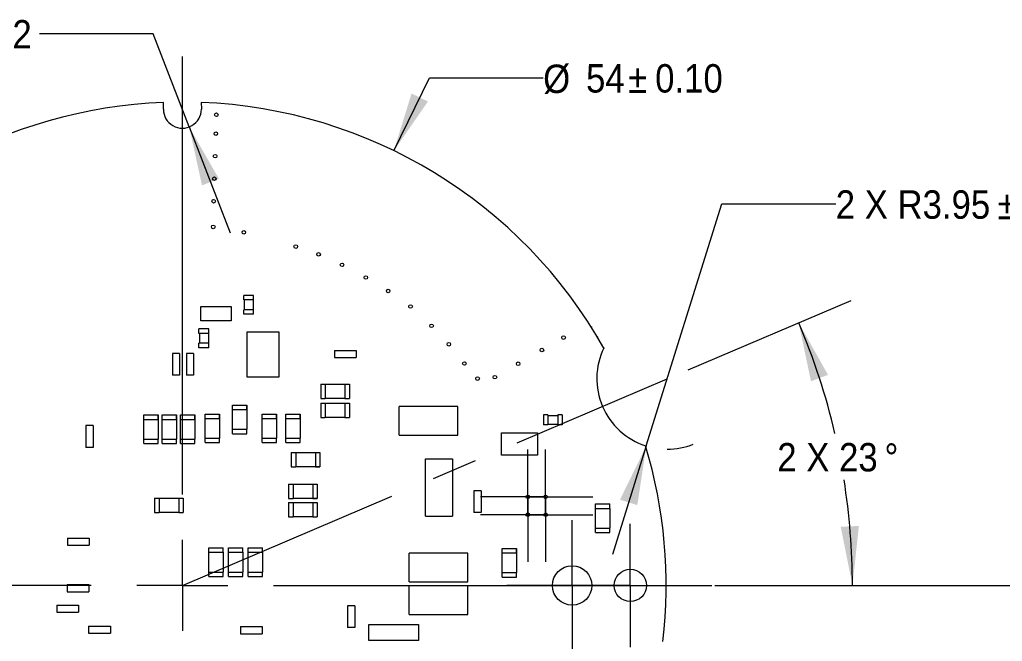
# Model space of a CAD drawing. Header units: millimetres. Extents: x 11 to 421, y 5 to 275.
# Drawn here: x 115 to 169.8, y 85.9 to 120.7 of the extents above; entities that cross this region are included whole.
import ezdxf

# ---------------------------------------------------------------- set-up
doc = ezdxf.new("R2010")
doc.units = ezdxf.units.MM
doc.header["$PDSIZE"] = -1
doc.linetypes.add('CENTERX2', pattern=[20.32, 12.7, -2.54, 2.54, -2.54])
doc.styles.add('SLDTEXTSTYLE0', font='GOTHIC.TTF', dxfattribs={"width": 0.913})
doc.dimstyles.new('SLDDIMSTYLE0', dxfattribs={"dimtxt": 1.5875, "dimasz": 3.302, "dimexe": 0, "dimexo": 0.0625, "dimgap": 0.396875, "dimtad": 0, "dimtih": 1, "dimtoh": 1, "dimdec": 4, "dimzin": 12, "dimdsep": 46, "dimtxsty": 'SLDTEXTSTYLE0', "dimsah": 1, "dimcen": 0.09, "dimazin": 3, "dimtfac": 1, "dimtofl": 0, "dimtmove": 0, "dimatfit": 3, "dimfxl": 0, "dimfrac": 2, "dimtolj": 1, "dimtzin": 12, "dimarcsym": 0})
doc.dimstyles.new('SLDDIMSTYLE3', dxfattribs={"dimtxt": 1.5875, "dimasz": 3.302, "dimexe": 0, "dimexo": 0.0625, "dimgap": 0.396875, "dimtad": 0, "dimtih": 1, "dimtoh": 1, "dimrnd": 1e-09, "dimzin": 12, "dimdsep": 46, "dimtxsty": 'SLDTEXTSTYLE0', "dimsah": 1, "dimcen": 0, "dimadec": 0, "dimazin": 3, "dimtol": 1, "dimtp": 0.02, "dimtm": 0.02, "dimtfac": 1, "dimtofl": 0, "dimtmove": 1, "dimatfit": 3, "dimfxl": 0, "dimfrac": 2, "dimtolj": 1, "dimarcsym": 0})
doc.dimstyles.new('SLDDIMSTYLE4', dxfattribs={"dimtxt": 1.5875, "dimasz": 3.302, "dimexe": 0, "dimexo": 0.0625, "dimgap": 0.396875, "dimtad": 0, "dimtih": 1, "dimtoh": 1, "dimrnd": 1e-09, "dimzin": 12, "dimdsep": 46, "dimtxsty": 'SLDTEXTSTYLE0', "dimsah": 1, "dimcen": 0, "dimadec": 0, "dimazin": 3, "dimtfac": 1, "dimtofl": 0, "dimtmove": 1, "dimatfit": 3, "dimfxl": 0, "dimfrac": 2, "dimtolj": 1, "dimtzin": 12, "dimarcsym": 0})
doc.dimstyles.new('SLDDIMSTYLE5', dxfattribs={"dimtxt": 1.5875, "dimasz": 3.302, "dimexe": 0, "dimexo": 0.0625, "dimgap": 0.396875, "dimtad": 0, "dimtih": 1, "dimtoh": 1, "dimrnd": 1e-09, "dimzin": 4, "dimdsep": 46, "dimtxsty": 'SLDTEXTSTYLE0', "dimsah": 1, "dimcen": 0.09, "dimadec": 0, "dimazin": 1, "dimtol": 1, "dimtp": 0.05, "dimtm": 0.05, "dimtfac": 1, "dimtofl": 0, "dimtmove": 0, "dimatfit": 3, "dimfxl": 0, "dimfrac": 2, "dimtolj": 1, "dimarcsym": 0})
doc.dimstyles.new('SLDDIMSTYLE6', dxfattribs={"dimtxt": 1.5875, "dimasz": 3.302, "dimexe": 0, "dimexo": 0.0625, "dimgap": 0.396875, "dimtad": 0, "dimtih": 1, "dimtoh": 1, "dimrnd": 1e-09, "dimzin": 12, "dimdsep": 46, "dimtxsty": 'SLDTEXTSTYLE0', "dimsah": 1, "dimcen": 0, "dimadec": 0, "dimazin": 3, "dimtfac": 1, "dimtofl": 0, "dimtmove": 0, "dimatfit": 3, "dimfxl": 0, "dimfrac": 2, "dimtolj": 1, "dimtzin": 12, "dimarcsym": 0})

# ---------------------------------------------------------------- blocks, each defined once
blk = doc.blocks.new('_D')
at = {"color": 7, "linetype": 'Continuous', "lineweight": 0}
for p, q in [((152.264, 101.1), (161.347, 104.976)), ((153.741, 89.055), (164.601, 89.055))]:
    blk.add_line(p, q, dxfattribs=at)
for start, end in [(13.1231, 23.1058), (0, 9.0822)]:
    blk.add_arc((124.031, 89.055), 37.395, start, end, dxfattribs=at)
for points in [[(158.426, 103.73), (159.112, 100.46), (160.063, 100.817)], [(161.426, 89.055), (161.788, 92.376), (160.773, 92.331)]]:
    blk.add_solid(points, dxfattribs=at)
at = {"color": 7, "linetype": 'Continuous', "lineweight": 0, "char_height": 1.5875, "attachment_point": 1, "style": 'SLDTEXTSTYLE0'}
for s, insert in [('2 X 23', (157.232, 97.01, 0.1)), ('%%d', (163.214, 96.985, 0.1))]:
    blk.add_mtext(s, dxfattribs=dict(at, insert=insert))
blk = doc.blocks.new('_D_7')
at = {"color": 7, "linetype": 'Continuous', "lineweight": 0}
for p, q in [((122.406, 119.868), (116.056, 119.868)), ((124.412, 114.666), (122.406, 119.868)), ((124.412, 114.666), (126.696, 108.742))]:
    blk.add_line(p, q, dxfattribs=at)
blk.add_solid([(124.412, 114.666), (125.126, 111.403), (126.074, 111.768)], dxfattribs=at)
at = {"color": 7, "linetype": 'Continuous', "lineweight": 0, "char_height": 1.5875, "attachment_point": 1, "style": 'SLDTEXTSTYLE0'}
for s, insert in [('2 X ', (101.762, 120.635, -1.534)), ('R1.06', (105.398, 120.635, -1.534)), ('±0.02', (110.789, 120.635, -1.534))]:
    blk.add_mtext(s, dxfattribs=dict(at, insert=insert))
blk = doc.blocks.new('_D_8')
at = {"color": 7, "linetype": 'Continuous', "lineweight": 0}
for p, q in [((149.922, 96.843), (154.145, 110.367)), ((154.145, 110.367), (160.495, 110.367)), ((149.922, 96.843), (148.029, 90.782))]:
    blk.add_line(p, q, dxfattribs=at)
blk.add_arc((151.096, 100.602), 3.938, 269.8919, 291.5386, dxfattribs=at)
blk.add_solid([(149.922, 96.843), (148.453, 93.843), (149.423, 93.54)], dxfattribs=at)
at = {"color": 7, "linetype": 'Continuous', "lineweight": 0, "char_height": 1.5875, "attachment_point": 1, "style": 'SLDTEXTSTYLE0'}
for s, insert in [('2 X R3.95', (160.495, 111.125, -1.534)), ('%%p', (169.522, 111.101, -1.534)), ('0.03', (171.034, 111.125, -1.534))]:
    blk.add_mtext(s, dxfattribs=dict(at, insert=insert))
blk = doc.blocks.new('_D_9')
at = {"color": 7, "linetype": 'Continuous', "lineweight": 0}
for p, q in [((154.842, 89.055), (177.951, 89.055)), ((174.776, 89.055), (174.776, 76.971)), ((174.776, 62.459), (174.776, 74.451)), ((125.296, 62.459), (177.951, 62.459))]:
    blk.add_line(p, q, dxfattribs=at)
for points in [[(174.776, 89.055), (174.268, 85.753), (175.284, 85.753)], [(174.776, 62.459), (175.284, 65.761), (174.268, 65.761)]]:
    blk.add_solid(points, dxfattribs=at)
at = {"color": 7, "linetype": 'Continuous', "lineweight": 0, "char_height": 1.5875, "attachment_point": 1, "style": 'SLDTEXTSTYLE0'}
for s, insert in [('2 X ', (167.685, 76.479, -1.534)), ('26.60', (171.321, 76.479, -1.534)), ('±0.05', (176.599, 76.479, -1.534))]:
    blk.add_mtext(s, dxfattribs=dict(at, insert=insert))
blk = doc.blocks.new('_D_10')
at = {"color": 7, "linetype": 'Continuous', "lineweight": 0}
for p, q in [((135.835, 113.339), (137.816, 117.415)), ((137.816, 117.415), (144.166, 117.415))]:
    blk.add_line(p, q, dxfattribs=at)
blk.add_solid([(135.835, 113.339), (137.735, 116.086), (136.821, 116.531)], dxfattribs=at)
at = {"color": 7, "linetype": 'Continuous', "lineweight": 0, "char_height": 1.5875, "attachment_point": 1, "style": 'SLDTEXTSTYLE0'}
for s, insert in [('%%c', (144.166, 118.149, -1.534)), ('54', (146.56, 118.173, -1.534)), ('%%p', (148.906, 118.149, -1.534)), ('0.10', (150.418, 118.173, -1.534))]:
    blk.add_mtext(s, dxfattribs=dict(at, insert=insert))
blk = doc.blocks.new('SW_CENTERMARKSYMBOL_0')
at = {"color": 0, "linetype": 'Continuous', "lineweight": 0}
for p, q in [((0, 2.54), (0, 2.64)), ((0, 0), (0, 2.54)), ((-2.54, 0), (-2.64, 0)), ((0, 0), (-2.54, 0)), ((0, 0), (0, -2.54)), ((0, 0), (2.54, 0)), ((2.54, 0), (2.64, 0)), ((0, -2.54), (0, -2.64))]:
    blk.add_line(p, q, dxfattribs=at)
blk = doc.blocks.new('SW_CENTERMARKSYMBOL_1')
at = {"color": 0, "linetype": 'Continuous', "lineweight": 0}
for p, q in [((0, 2.54), (0, 3.44)), ((0, 0), (0, 2.54)), ((-2.54, 0), (-3.44, 0)), ((0, 0), (-2.54, 0)), ((0, 0), (0, -2.54)), ((0, 0), (2.54, 0)), ((2.54, 0), (3.44, 0)), ((0, -2.54), (0, -3.44))]:
    blk.add_line(p, q, dxfattribs=at)
blk = doc.blocks.new('SW_CENTERMARKSYMBOL_2')
at = {"color": 0, "linetype": 'Continuous', "lineweight": 0}
for p, q in [((0, 2.54), (0, 2.64)), ((0, 0), (0, 2.54)), ((-2.54, 0), (-2.64, 0)), ((0, 0), (-2.54, 0)), ((0, 0), (0, -2.54)), ((0, 0), (2.54, 0)), ((2.54, 0), (2.64, 0)), ((0, -2.54), (0, -2.64))]:
    blk.add_line(p, q, dxfattribs=at)
blk = doc.blocks.new('SW_CENTERMARKSYMBOL_5')
at = {"color": 0, "linetype": 'Continuous', "lineweight": 0}
for p, q in [((0, 2.54), (0, 3.64)), ((0, 0), (0, 2.54)), ((-2.54, 0), (-3.64, 0)), ((0, 0), (-2.54, 0)), ((0, 0), (0, -2.54)), ((0, 0), (2.54, 0)), ((2.54, 0), (3.64, 0)), ((0, -2.54), (0, -3.64))]:
    blk.add_line(p, q, dxfattribs=at)
blk = doc.blocks.new('SW_CENTERMARKSYMBOL_6')
at = {"color": 0, "linetype": 'Continuous', "lineweight": 0}
for p, q in [((0, 2.54), (0, 2.64)), ((0, 0), (0, 2.54)), ((-2.54, 0), (-2.64, 0)), ((0, 0), (-2.54, 0)), ((0, 0), (0, -2.54)), ((0, 0), (2.54, 0)), ((2.54, 0), (2.64, 0)), ((0, -2.54), (0, -2.64))]:
    blk.add_line(p, q, dxfattribs=at)
blk = doc.blocks.new('SW_CENTERMARKSYMBOL_7')
at = {"color": 0, "linetype": 'Continuous', "lineweight": 0}
for p, q in [((0, 2.54), (0, 2.64)), ((0, 0), (0, 2.54)), ((-2.54, 0), (-2.64, 0)), ((0, 0), (-2.54, 0)), ((0, 0), (0, -2.54)), ((0, 0), (2.54, 0)), ((2.54, 0), (2.64, 0)), ((0, -2.54), (0, -2.64))]:
    blk.add_line(p, q, dxfattribs=at)
blk = doc.blocks.new('SW_CENTERMARKSYMBOL_8')
at = {"color": 0, "linetype": 'Continuous', "lineweight": 0}
for p, q in [((0, 5.08), (0, 29.541)), ((0, 0), (0, 2.54)), ((-5.08, 0), (-29.541, 0)), ((0, 0), (-2.54, 0)), ((0, 0), (0, -2.54)), ((0, 0), (2.54, 0)), ((5.08, 0), (29.541, 0))]:
    blk.add_line(p, q, dxfattribs=at)

msp = doc.modelspace()

# ---------------------------------------------------------------- linework, layer by layer
at = {"color": 7, "linetype": 'Continuous', "lineweight": 15}
for p, q in [((122.97173, 115.65464), (122.97165, 116.03488)), ((125.08085, 116.03473), (125.08991, 115.65505)), ((127.45577, 105.00461), (127.45577, 105.25461)), ((128.00577, 105.25461), (127.45577, 105.25461)), ((128.00577, 105.00461), (127.45577, 105.00461)), ((127.48077, 105.00461), (127.48077, 104.45461)), ((127.98077, 105.00461), (127.98077, 104.45461)), ((128.00577, 105.00461), (128.00577, 105.25461)), ((125.05987, 103.83172), (125.05987, 104.62772)), ((125.05987, 104.62772), (126.75187, 104.62772)), ((126.75187, 104.62772), (126.75187, 103.83172)), ((127.45577, 104.20461), (127.45577, 104.45461)), ((128.00577, 104.45461), (127.45577, 104.45461)), ((128.00577, 104.20461), (127.45577, 104.20461)), ((128.00577, 104.20461), (128.00577, 104.45461)), ((126.75187, 103.83172), (125.05987, 103.83172)), ((124.95577, 103.12961), (124.95577, 103.37961)), ((125.50577, 103.37961), (124.95577, 103.37961)), ((125.50577, 103.12961), (124.95577, 103.12961)), ((124.98077, 103.12961), (124.98077, 102.57961)), ((125.48077, 103.12961), (125.48077, 102.57961)), ((125.50577, 103.12961), (125.50577, 103.37961)), ((127.63076, 103.20461), (127.63076, 100.70461)), ((129.43077, 103.20461), (127.63076, 103.20461)), ((129.43077, 100.70461), (129.43077, 103.20461)), ((125.50577, 102.57961), (124.95577, 102.57961)), ((124.95577, 102.32961), (124.95577, 102.57961)), ((125.50577, 102.32961), (125.50577, 102.57961)), ((123.88036, 102.01203), (123.48136, 102.01203)), ((123.48136, 102.01203), (123.48136, 100.79702)), ((123.88036, 102.01203), (123.88036, 100.79702)), ((124.25637, 102.01203), (124.25637, 100.79702)), ((124.65536, 102.01203), (124.25637, 102.01203)), ((124.65536, 102.01203), (124.65536, 100.79702)), ((125.50577, 102.32961), (124.95577, 102.32961)), ((132.52319, 102.17902), (132.52319, 101.78002)), ((132.52319, 102.17902), (133.73818, 102.17902)), ((133.73818, 102.17902), (133.73818, 101.78002)), ((132.52319, 101.78002), (133.73818, 101.78002)), ((123.88036, 100.79702), (123.48136, 100.79702)), ((124.65536, 100.79702), (124.25637, 100.79702)), ((127.63076, 100.70461), (129.43077, 100.70461)), ((131.75566, 100.30453), (131.75566, 100.30461)), ((131.75566, 100.30461), (133.10577, 100.30461)), ((131.75566, 100.30453), (132.00566, 100.30453)), ((131.75566, 100.30453), (131.75566, 99.50453)), ((132.00566, 100.30453), (132.00566, 99.50453)), ((133.10577, 100.30461), (133.10577, 99.50461)), ((133.10577, 100.30461), (133.35577, 100.30461)), ((133.35577, 100.30461), (133.35577, 99.50461)), ((131.75566, 99.50453), (132.00566, 99.50453)), ((133.10577, 99.50461), (132.00566, 99.50461)), ((133.10577, 99.50461), (133.35577, 99.50461)), ((126.83069, 98.87972), (126.83069, 99.12973)), ((126.83069, 99.12973), (127.63069, 99.12973)), ((126.83069, 98.87972), (127.63069, 98.87972)), ((126.83077, 97.77961), (126.83077, 98.87972)), ((127.63069, 99.12973), (127.63076, 99.12973)), ((127.63069, 98.87972), (127.63069, 99.12973)), ((127.63076, 99.12973), (127.63076, 97.77961)), ((131.75566, 99.22961), (133.10577, 99.22961)), ((131.75566, 99.22953), (131.75566, 99.22961)), ((131.75566, 99.22953), (132.00566, 99.22953)), ((131.75566, 99.22953), (131.75566, 98.42953)), ((132.00566, 99.22953), (132.00566, 98.42953)), ((133.10577, 99.22961), (133.10577, 98.42961)), ((133.10577, 99.22961), (133.35577, 99.22961)), ((133.35577, 99.22961), (133.35577, 98.42961)), ((136.13077, 97.45461), (136.13077, 99.05461)), ((139.40577, 99.05461), (136.13077, 99.05461)), ((139.40577, 97.45461), (139.40577, 99.05461)), ((121.88069, 98.32972), (121.88069, 98.57972)), ((121.88069, 98.57972), (122.68069, 98.57972)), ((121.88069, 98.32972), (122.68069, 98.32972)), ((121.88077, 97.22961), (121.88077, 98.32972)), ((122.68069, 98.57972), (122.68077, 98.57972)), ((122.68069, 98.32972), (122.68069, 98.57972)), ((122.68077, 98.57972), (122.68077, 97.22961)), ((122.90569, 98.32972), (122.90569, 98.57972)), ((122.90569, 98.57972), (123.70569, 98.57972)), ((122.90569, 98.32972), (123.70569, 98.32972)), ((122.90577, 97.22961), (122.90577, 98.32972)), ((123.70569, 98.57972), (123.70577, 98.57972)), ((123.70569, 98.32972), (123.70569, 98.57972)), ((123.70577, 98.57972), (123.70577, 97.22961)), ((123.93069, 98.57972), (124.73069, 98.57972)), ((123.93069, 98.32972), (123.93069, 98.57972)), ((123.93069, 98.32972), (124.73069, 98.32972)), ((123.93077, 97.2296), (123.93077, 98.32972)), ((124.73069, 98.57972), (124.73077, 98.57972)), ((124.73069, 98.32972), (124.73069, 98.57972)), ((124.73077, 98.57972), (124.73077, 97.2296)), ((125.30569, 98.62972), (126.10569, 98.62972)), ((125.30569, 98.37972), (125.30569, 98.62972)), ((125.30569, 98.37972), (126.10569, 98.37972)), ((125.30577, 97.27961), (125.30577, 98.37972)), ((126.10569, 98.62972), (126.10577, 98.62972)), ((126.10569, 98.37972), (126.10569, 98.62972)), ((126.10577, 98.62972), (126.10577, 97.27961)), ((128.48069, 98.37972), (128.48069, 98.62972)), ((128.48069, 98.62972), (129.28069, 98.62972)), ((128.48069, 98.37972), (129.28069, 98.37972)), ((128.48077, 97.27961), (128.48077, 98.37972)), ((129.28069, 98.62972), (129.28077, 98.62972)), ((129.28069, 98.37972), (129.28069, 98.62972)), ((129.28077, 98.62972), (129.28077, 97.27961)), ((129.80569, 98.37972), (129.80569, 98.62972)), ((129.80569, 98.62972), (130.60568, 98.62972)), ((129.80569, 98.37972), (130.60568, 98.37972)), ((129.80577, 97.27961), (129.80577, 98.37972)), ((130.60568, 98.62972), (130.60577, 98.62972)), ((130.60568, 98.37972), (130.60568, 98.62972)), ((130.60577, 98.62972), (130.60577, 97.27961)), ((131.75566, 98.42953), (132.00566, 98.42953)), ((133.10577, 98.42961), (132.00566, 98.42961)), ((133.10577, 98.42961), (133.35577, 98.42961)), ((144.43077, 98.57961), (144.18077, 98.57961)), ((144.18077, 98.57961), (144.18077, 98.02961)), ((144.43077, 98.57961), (144.43077, 98.02961)), ((144.43077, 98.55461), (144.98077, 98.55461)), ((144.98077, 98.57961), (144.98077, 98.02961)), ((145.23077, 98.57961), (144.98077, 98.57961)), ((145.23077, 98.57961), (145.23077, 98.02961)), ((118.64633, 97.97959), (118.64633, 96.7646)), ((119.04533, 97.97959), (118.64633, 97.97959)), ((119.04533, 97.97959), (119.04533, 96.7646)), ((126.83077, 97.52961), (126.83077, 97.77961)), ((126.83077, 97.77961), (127.63076, 97.77961)), ((127.63076, 97.52961), (127.63076, 97.77961)), ((144.43077, 98.02961), (144.18077, 98.02961)), ((144.43077, 98.05461), (144.98077, 98.05461)), ((145.23077, 98.02961), (144.98077, 98.02961)), ((121.88077, 97.22961), (122.68077, 97.22961)), ((121.88077, 96.97961), (121.88077, 97.22961)), ((122.68077, 96.97961), (122.68077, 97.22961)), ((122.90577, 96.97961), (122.90577, 97.22961)), ((122.90577, 97.22961), (123.70577, 97.22961)), ((123.70577, 96.97961), (123.70577, 97.22961)), ((123.93077, 96.97961), (123.93077, 97.2296)), ((123.93077, 97.2296), (124.73077, 97.2296)), ((124.73077, 96.97961), (124.73077, 97.2296)), ((125.30577, 97.27961), (126.10577, 97.27961)), ((125.30577, 97.02961), (125.30577, 97.27961)), ((126.10577, 97.02961), (126.10577, 97.27961)), ((126.83077, 97.52961), (127.63076, 97.52961)), ((128.48077, 97.27961), (129.28077, 97.27961)), ((128.48077, 97.02961), (128.48077, 97.27961)), ((129.28077, 97.02961), (129.28077, 97.27961)), ((129.80577, 97.02961), (129.80577, 97.27961)), ((129.80577, 97.27961), (130.60577, 97.27961)), ((130.60577, 97.02961), (130.60577, 97.27961)), ((136.13077, 97.45461), (139.40577, 97.45461)), ((141.84179, 96.32961), (141.84179, 97.57961)), ((141.84179, 97.57961), (143.84179, 97.57961)), ((143.84179, 97.57961), (143.84179, 96.32961)), ((119.04533, 96.7646), (118.64633, 96.7646)), ((121.88077, 96.97961), (122.68077, 96.97961)), ((122.90577, 96.97961), (123.70577, 96.97961)), ((123.93077, 96.97961), (124.73077, 96.97961)), ((125.30577, 97.02961), (126.10577, 97.02961)), ((128.48077, 97.02961), (129.28077, 97.02961)), ((129.80577, 97.02961), (130.60577, 97.02961)), ((130.10577, 96.47961), (130.10577, 95.67961)), ((130.10577, 96.47961), (130.35577, 96.47961)), ((130.35577, 96.47961), (130.35577, 95.67961)), ((130.35577, 96.47961), (131.45588, 96.47961)), ((131.45588, 96.47969), (131.45588, 95.67969)), ((131.45588, 96.47969), (131.70588, 96.47969)), ((131.70588, 96.47969), (131.70588, 95.67969)), ((137.60577, 92.92961), (137.60577, 96.12961)), ((137.60577, 96.12961), (139.10577, 96.12961)), ((139.10577, 96.12961), (139.10577, 92.92961)), ((143.84179, 96.32961), (141.84179, 96.32961)), ((130.10577, 95.67961), (130.35577, 95.67961)), ((131.70588, 95.67961), (130.35577, 95.67961)), ((131.45588, 95.67969), (131.70588, 95.67969)), ((131.70588, 95.67969), (131.70588, 95.67961)), ((129.95577, 94.70461), (129.95577, 93.90461)), ((129.95577, 94.70461), (130.20577, 94.70461)), ((130.20577, 94.70461), (130.20577, 93.90461)), ((130.20577, 94.70461), (131.30588, 94.70461)), ((131.30588, 94.70469), (131.30588, 93.90469)), ((131.30588, 94.70469), (131.55588, 94.70469)), ((131.55588, 94.70469), (131.55588, 93.90469)), ((140.30586, 94.33703), (140.30586, 93.12202)), ((140.70486, 94.33703), (140.30586, 94.33703)), ((140.70486, 94.33703), (140.70486, 93.12202)), ((122.48066, 93.92953), (122.48066, 93.92961)), ((122.48066, 93.92961), (123.83077, 93.92961)), ((122.48066, 93.92953), (122.73066, 93.92953)), ((122.48066, 93.92953), (122.48066, 93.12953)), ((122.73066, 93.92953), (122.73066, 93.12953)), ((123.83077, 93.92961), (124.08077, 93.92961)), ((123.83077, 93.92961), (123.83077, 93.12961)), ((124.08077, 93.92961), (124.08077, 93.12961)), ((129.95577, 93.90461), (130.20577, 93.90461)), ((131.55588, 93.90461), (130.20577, 93.90461)), ((131.30588, 93.90469), (131.55588, 93.90469)), ((131.55588, 93.90469), (131.55588, 93.90461)), ((129.95566, 93.67961), (131.30577, 93.67961)), ((129.95566, 93.67953), (129.95566, 93.67961)), ((129.95566, 93.67953), (130.20566, 93.67953)), ((129.95566, 93.67953), (129.95566, 92.87953)), ((130.20566, 93.67953), (130.20566, 92.87953)), ((131.30577, 93.67961), (131.30577, 92.87961)), ((131.30577, 93.67961), (131.55577, 93.67961)), ((131.55577, 93.67961), (131.55577, 92.87961)), ((147.08077, 93.35461), (147.08077, 93.60461)), ((147.08077, 93.60461), (147.88076, 93.60461)), ((147.08077, 92.0045), (147.08077, 93.35461)), ((147.08077, 93.35461), (147.88076, 93.35461)), ((147.88076, 93.35461), (147.88076, 93.60461)), ((147.88076, 93.35461), (147.88076, 92.2545)), ((122.48066, 93.12953), (122.73066, 93.12953)), ((123.83077, 93.12961), (122.73066, 93.12961)), ((123.83077, 93.12961), (124.08077, 93.12961)), ((129.95566, 92.87953), (130.20566, 92.87953)), ((131.30577, 92.87961), (130.20566, 92.87961)), ((131.30577, 92.87961), (131.55577, 92.87961)), ((137.60577, 92.92961), (139.10577, 92.92961)), ((140.70486, 93.12202), (140.30586, 93.12202)), ((147.08085, 92.0045), (147.08085, 92.2545)), ((147.08085, 92.2545), (147.88085, 92.2545)), ((147.88085, 92.0045), (147.88085, 92.2545)), ((117.61493, 91.69758), (117.61493, 91.29859)), ((117.61493, 91.69758), (118.82993, 91.69758)), ((118.82993, 91.69758), (118.82993, 91.29859)), ((147.08085, 92.0045), (147.08077, 92.0045)), ((147.08085, 92.0045), (147.88085, 92.0045)), ((117.61493, 91.29859), (118.82993, 91.29859)), ((125.50577, 90.9046), (125.50577, 91.15461)), ((125.50577, 91.15461), (126.30577, 91.15461)), ((126.30577, 90.9046), (126.30577, 91.15461)), ((126.60577, 90.9046), (126.60577, 91.15461)), ((126.60577, 91.15461), (127.40577, 91.15461)), ((127.40577, 90.9046), (127.40577, 91.15461)), ((127.70577, 90.9046), (127.70577, 91.15461)), ((127.70577, 91.15461), (128.50577, 91.15461)), ((128.50577, 90.9046), (128.50577, 91.15461)), ((141.88069, 90.87472), (141.88069, 91.12472)), ((141.88069, 91.12472), (142.68068, 91.12472)), ((142.68068, 91.12472), (142.68077, 91.12472)), ((142.68068, 90.87472), (142.68068, 91.12472)), ((142.68077, 91.12472), (142.68077, 89.77461)), ((125.50577, 89.55449), (125.50577, 90.9046)), ((125.50577, 90.9046), (126.30577, 90.9046)), ((126.30577, 90.9046), (126.30577, 89.8045)), ((126.60577, 89.55449), (126.60577, 90.9046)), ((126.60577, 90.9046), (127.40577, 90.9046)), ((127.40577, 90.9046), (127.40577, 89.8045)), ((127.70577, 89.55449), (127.70577, 90.9046)), ((127.70577, 90.9046), (128.50577, 90.9046)), ((128.50577, 90.9046), (128.50577, 89.8045)), ((139.95577, 90.85461), (136.68077, 90.85461)), ((136.68077, 89.25461), (136.68077, 90.85461)), ((139.95577, 89.25461), (139.95577, 90.85461)), ((141.88069, 90.87472), (142.68068, 90.87472)), ((141.88077, 89.77461), (141.88077, 90.87472)), ((125.50585, 89.55449), (125.50577, 89.55449)), ((125.50585, 89.8045), (126.30585, 89.8045)), ((125.50585, 89.55449), (125.50585, 89.8045)), ((125.50585, 89.55449), (126.30585, 89.55449)), ((126.30585, 89.55449), (126.30585, 89.8045)), ((126.60586, 89.55449), (126.60577, 89.55449)), ((126.60586, 89.55449), (126.60586, 89.8045)), ((126.60586, 89.8045), (127.40585, 89.8045)), ((126.60586, 89.55449), (127.40585, 89.55449)), ((127.40585, 89.55449), (127.40585, 89.8045)), ((127.70585, 89.55449), (127.70577, 89.55449)), ((127.70585, 89.55449), (127.70585, 89.8045)), ((127.70585, 89.8045), (128.50585, 89.8045)), ((127.70585, 89.55449), (128.50585, 89.55449)), ((128.50585, 89.55449), (128.50585, 89.8045)), ((141.88077, 89.77461), (142.68077, 89.77461)), ((141.88077, 89.52461), (141.88077, 89.77461)), ((141.88077, 89.52461), (142.68077, 89.52461)), ((142.68077, 89.52461), (142.68077, 89.77461)), ((117.59819, 89.10402), (117.59819, 88.70501)), ((117.59819, 89.10402), (118.81319, 89.10402)), ((118.81319, 89.10402), (118.81319, 88.70501)), ((136.68077, 89.25461), (139.95577, 89.25461)), ((139.95577, 89.03625), (136.68077, 89.03625)), ((136.68077, 87.43625), (136.68077, 89.03625)), ((139.95577, 87.43625), (139.95577, 89.03625)), ((117.59819, 88.70501), (118.81319, 88.70501)), ((117.02319, 87.95402), (117.02319, 87.55502)), ((117.02319, 87.95402), (118.23818, 87.95402)), ((118.23818, 87.95402), (118.23818, 87.55502)), ((133.25636, 87.91203), (133.25636, 86.69702)), ((133.65536, 87.91203), (133.25636, 87.91203)), ((133.65536, 87.91203), (133.65536, 86.69702)), ((117.02319, 87.55502), (118.23818, 87.55502)), ((136.68077, 87.43625), (139.95577, 87.43625)), ((118.79835, 86.7792), (118.79835, 86.3802)), ((118.79835, 86.7792), (120.01335, 86.7792)), ((120.01335, 86.7792), (120.01335, 86.3802)), ((127.27335, 86.75617), (128.48836, 86.75617)), ((127.27335, 86.75617), (127.27335, 86.35716)), ((128.48836, 86.75617), (128.48836, 86.35716)), ((133.65536, 86.69702), (133.25636, 86.69702)), ((134.44177, 86.87461), (137.20077, 86.87461)), ((134.44177, 85.98261), (134.44177, 86.87461)), ((137.20077, 86.87461), (137.20177, 85.98261)), ((118.79835, 86.3802), (120.01335, 86.3802)), ((127.27335, 86.35716), (128.48836, 86.35716)), ((137.20177, 85.98261), (134.44177, 85.98261))]:
    msp.add_line(p, q, dxfattribs=at)
at = {"color": 7, "linetype": 'CENTERX2', "lineweight": 0}
msp.add_line((124.03077, 89.05461), (151.09575, 100.60203), dxfattribs=at)
at = {"color": 7, "linetype": 'Continuous', "lineweight": 15}
for centre, radius in [((125.93046, 115.34571), 0.1), ((125.89744, 114.28881), 0.1), ((125.85696, 113.0305), 0.1), ((125.81648, 111.77218), 0.1), ((125.77599, 110.51386), 0.1), ((125.75542, 109.08193), 0.1), ((127.46327, 108.77962), 0.1), ((130.36051, 107.98253), 0.1), ((131.63328, 107.54836), 0.1), ((132.94191, 106.96143), 0.1), ((134.27222, 106.25724), 0.1), ((135.51622, 105.50252), 0.1), ((136.76636, 104.63728), 0.1), ((137.94022, 103.55408), 0.1), ((138.90168, 102.52776), 0.1), ((145.30466, 102.89847), 0.1), ((144.09497, 102.20384), 0.1), ((139.7693, 101.44895), 0.1), ((142.77152, 101.43596), 0.1), ((140.50526, 100.60991), 0.1), ((141.47251, 100.68598), 0.1), ((143.30577, 94.00461), 0.1), ((144.30587, 94.00455), 0.1), ((143.30577, 93.00461), 0.1), ((144.30587, 93.00455), 0.1), ((145.78079, 89.05461), 1.1), ((149.03077, 89.05461), 0.9)]:
    msp.add_circle(centre, radius, dxfattribs=at)
for centre, radius, start, end in [((124.03077, 89.05461), 27.00105, 92.24802, 201.806652), ((124.03077, 89.05461), 27.00105, 29.414631, 87.771224), ((124.03082, 115.65467), 1.05909, 180.001513, 0.021022), ((151.09575, 100.60203), 3.9376, 154.223355, 252.015775), ((124.03077, 89.05461), 27.00105, 353.355308, 16.795657)]:
    msp.add_arc(centre, radius, start, end, dxfattribs=at)
at = {"color": 7, "linetype": 'Continuous', "lineweight": 0}
for p in [(146.85937, 103.47376), (147.19633, 102.92593), (147.55145, 102.31363)]:
    msp.add_point(p, dxfattribs=at)

# ---------------------------------------------------------------- block references
for name, p in [('SW_CENTERMARKSYMBOL_8', (124.03077, 89.05461)), ('SW_CENTERMARKSYMBOL_6', (143.30577, 94.00461)), ('SW_CENTERMARKSYMBOL_7', (144.30587, 94.00455)), ('SW_CENTERMARKSYMBOL_2', (143.30577, 93.00461)), ('SW_CENTERMARKSYMBOL_0', (144.30587, 93.00455)), ('SW_CENTERMARKSYMBOL_5', (145.78079, 89.05461)), ('SW_CENTERMARKSYMBOL_1', (149.03077, 89.05461))]:
    msp.add_blockref(name, p, dxfattribs=at)

# ---------------------------------------------------------------- dimensions: what is measured, and where the dimension line sits
for center, mpoint, text, dimstyle, picture, middle in [((124.03082, 115.65467), (124.41185, 114.6665), '2 X <>', 'SLDDIMSTYLE3', '_D_7', (108.90929, 119.86765)), ((151.09575, 100.60203), (149.92207, 96.84342), '2 X R3.95%%p0.03', 'SLDDIMSTYLE4', '_D_8', (167.81704, 110.36677))]:
    dim = msp.add_radius_dim(center=center, mpoint=mpoint, text=text, dimstyle=dimstyle, dxfattribs=at)
    dim.commit()
    dim.dimension.update_dxf_attribs({"geometry": picture, "text_midpoint": middle, "dimtype": 164})
dim = msp.add_radius_dim(center=(124.03077, 89.05461), mpoint=(135.83479, 113.3388), text='%%c54%%p0.10', dimstyle='SLDDIMSTYLE6', override={"dimpost": '<>'}, dxfattribs=at)
dim.commit()
dim.dimension.update_dxf_attribs({"geometry": '_D_10', "text_midpoint": (149.34499, 117.41503), "dimtype": 164})
dim = msp.add_angular_dim_2l(base=(161.30887, 92.01537), line1=((152.47077, 89.05461), (145.59078, 89.05461)), line2=((124.03077, 89.05461), (151.09575, 100.60203)), text='2 X 23%%d', dimstyle='SLDDIMSTYLE0', dxfattribs=at)
dim.commit()
dim.dimension.update_dxf_attribs({"geometry": '_D', "text_midpoint": (160.72723, 96.25129), "dimtype": 162})
dim = msp.add_linear_dim(base=(174.77566, 62.45911), p1=(153.57182, 89.05461), p2=(124.02626, 62.45911), angle=90, text='2 X <>', dimstyle='SLDDIMSTYLE5', dxfattribs=at)
dim.commit()
dim.dimension.update_dxf_attribs({"geometry": '_D_9', "text_midpoint": (174.77566, 75.7112), "dimtype": 160})

doc.saveas('drawing.dxf')
